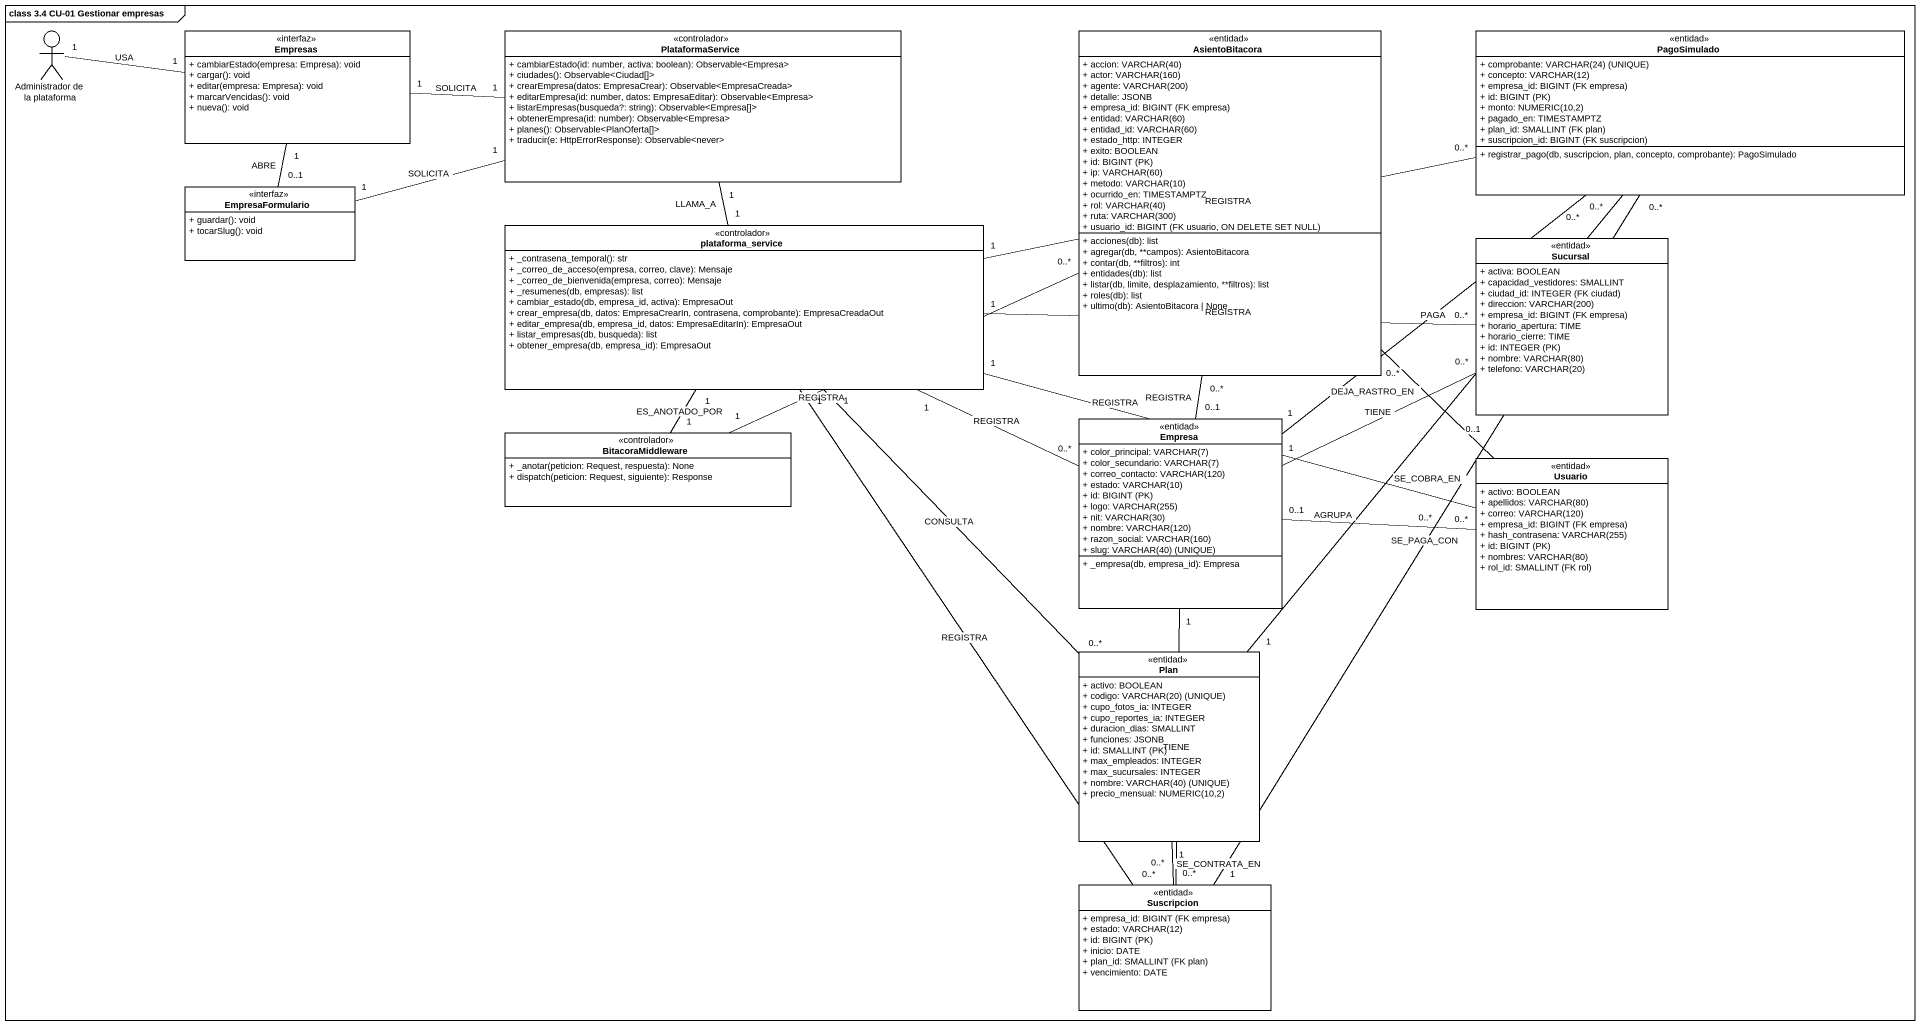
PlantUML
@startuml
mainframe class 3.4 CU-01 Gestionar empresas
allowmixing
hide circle
hide empty members
skinparam classAttributeIconSize 0
actor "Administrador de la plataforma" as Administrador_de_la
class Empresas <<interfaz>> {
  + cambiarEstado(empresa: Empresa): void
  + cargar(): void
  + editar(empresa: Empresa): void
  + marcarVencidas(): void
  + nueva(): void
}
class PlataformaService <<controlador>> {
  + cambiarEstado(id: number, activa: boolean): Observable<Empresa>
  + ciudades(): Observable<Ciudad[]>
  + crearEmpresa(datos: EmpresaCrear): Observable<EmpresaCreada>
  + editarEmpresa(id: number, datos: EmpresaEditar): Observable<Empresa>
  + listarEmpresas(busqueda?: string): Observable<Empresa[]>
  + obtenerEmpresa(id: number): Observable<Empresa>
  + planes(): Observable<PlanOferta[]>
  + traducir(e: HttpErrorResponse): Observable<never>
}
class AsientoBitacora <<entidad>> {
  {field} + accion: VARCHAR(40)
  {field} + actor: VARCHAR(160)
  {field} + agente: VARCHAR(200)
  + detalle: JSONB
  {field} + empresa_id: BIGINT (FK empresa)
  {field} + entidad: VARCHAR(60)
  {field} + entidad_id: VARCHAR(60)
  + estado_http: INTEGER
  + exito: BOOLEAN
  {field} + id: BIGINT (PK)
  {field} + ip: VARCHAR(60)
  {field} + metodo: VARCHAR(10)
  + ocurrido_en: TIMESTAMPTZ
  {field} + rol: VARCHAR(40)
  {field} + ruta: VARCHAR(300)
  {field} + usuario_id: BIGINT (FK usuario, ON DELETE SET NULL)
  + acciones(db): list
  + agregar(db, **campos): AsientoBitacora
  + contar(db, **filtros): int
  + entidades(db): list
  + listar(db, limite, desplazamiento, **filtros): list
  + roles(db): list
  + ultimo(db): AsientoBitacora | None
}
class PagoSimulado <<entidad>> {
  {field} + comprobante: VARCHAR(24) (UNIQUE)
  {field} + concepto: VARCHAR(12)
  {field} + empresa_id: BIGINT (FK empresa)
  {field} + id: BIGINT (PK)
  {field} + monto: NUMERIC(10,2)
  + pagado_en: TIMESTAMPTZ
  {field} + plan_id: SMALLINT (FK plan)
  {field} + suscripcion_id: BIGINT (FK suscripcion)
  + registrar_pago(db, suscripcion, plan, concepto, comprobante): PagoSimulado
}
class EmpresaFormulario <<interfaz>> {
  + guardar(): void
  + tocarSlug(): void
}
class plataforma_service <<controlador>> {
  + _contrasena_temporal(): str
  + _correo_de_acceso(empresa, correo, clave): Mensaje
  + _correo_de_bienvenida(empresa, correo): Mensaje
  + _resumenes(db, empresas): list
  + cambiar_estado(db, empresa_id, activa): EmpresaOut
  + crear_empresa(db, datos: EmpresaCrearIn, contrasena, comprobante): EmpresaCreadaOut
  + editar_empresa(db, empresa_id, datos: EmpresaEditarIn): EmpresaOut
  + listar_empresas(db, busqueda): list
  + obtener_empresa(db, empresa_id): EmpresaOut
}
class Sucursal <<entidad>> {
  + activa: BOOLEAN
  + capacidad_vestidores: SMALLINT
  {field} + ciudad_id: INTEGER (FK ciudad)
  {field} + direccion: VARCHAR(200)
  {field} + empresa_id: BIGINT (FK empresa)
  + horario_apertura: TIME
  + horario_cierre: TIME
  {field} + id: INTEGER (PK)
  {field} + nombre: VARCHAR(80)
  {field} + telefono: VARCHAR(20)
}
class BitacoraMiddleware <<controlador>> {
  + _anotar(peticion: Request, respuesta): None
  + dispatch(peticion: Request, siguiente): Response
}
class Empresa <<entidad>> {
  {field} + color_principal: VARCHAR(7)
  {field} + color_secundario: VARCHAR(7)
  {field} + correo_contacto: VARCHAR(120)
  {field} + estado: VARCHAR(10)
  {field} + id: BIGINT (PK)
  {field} + logo: VARCHAR(255)
  {field} + nit: VARCHAR(30)
  {field} + nombre: VARCHAR(120)
  {field} + razon_social: VARCHAR(160)
  {field} + slug: VARCHAR(40) (UNIQUE)
  + _empresa(db, empresa_id): Empresa
}
class Usuario <<entidad>> {
  + activo: BOOLEAN
  {field} + apellidos: VARCHAR(80)
  {field} + correo: VARCHAR(120)
  {field} + empresa_id: BIGINT (FK empresa)
  {field} + hash_contrasena: VARCHAR(255)
  {field} + id: BIGINT (PK)
  {field} + nombres: VARCHAR(80)
  {field} + rol_id: SMALLINT (FK rol)
}
class Plan <<entidad>> {
  + activo: BOOLEAN
  {field} + codigo: VARCHAR(20) (UNIQUE)
  + cupo_fotos_ia: INTEGER
  + cupo_reportes_ia: INTEGER
  + duracion_dias: SMALLINT
  + funciones: JSONB
  {field} + id: SMALLINT (PK)
  + max_empleados: INTEGER
  + max_sucursales: INTEGER
  {field} + nombre: VARCHAR(40) (UNIQUE)
  {field} + precio_mensual: NUMERIC(10,2)
}
class Suscripcion <<entidad>> {
  {field} + empresa_id: BIGINT (FK empresa)
  {field} + estado: VARCHAR(12)
  {field} + id: BIGINT (PK)
  + inicio: DATE
  {field} + plan_id: SMALLINT (FK plan)
  + vencimiento: DATE
}
Administrador_de_la "1" -right- "1" Empresas : USA
Empresas "1" -right- "1" PlataformaService : SOLICITA
Empresas "1" -- "0..1" EmpresaFormulario : ABRE
PlataformaService "1" -- "1" plataforma_service : LLAMA_A
EmpresaFormulario "1" -right- "1" PlataformaService : SOLICITA
plataforma_service "1" -right- "0..*" PagoSimulado : REGISTRA
plataforma_service "1" -right- "0..*" Sucursal : REGISTRA
plataforma_service "1" -- "1" BitacoraMiddleware : ES_ANOTADO_POR
plataforma_service "1" -right- "0..*" Empresa : REGISTRA
plataforma_service "1" -right- "0..*" Usuario : REGISTRA
plataforma_service "1" -- "0..*" Plan : CONSULTA
plataforma_service "1" -- "0..*" Suscripcion : REGISTRA
BitacoraMiddleware "1" -right- "0..*" AsientoBitacora : REGISTRA
Empresa "0..1" -up- "0..*" AsientoBitacora : REGISTRA
Empresa "1" -up- "0..*" PagoSimulado : PAGA
Empresa "1" -right- "0..*" Sucursal : TIENE
Empresa "0..1" -right- "0..*" Usuario : AGRUPA
Empresa "1" -- "0..*" Suscripcion : TIENE
Usuario "0..1" -up- "0..*" AsientoBitacora : DEJA_RASTRO_EN
Plan "1" -up- "0..*" PagoSimulado : SE_COBRA_EN
Plan "1" -- "0..*" Suscripcion : SE_CONTRATA_EN
Suscripcion "1" -up- "0..*" PagoSimulado : SE_PAGA_CON
@enduml
